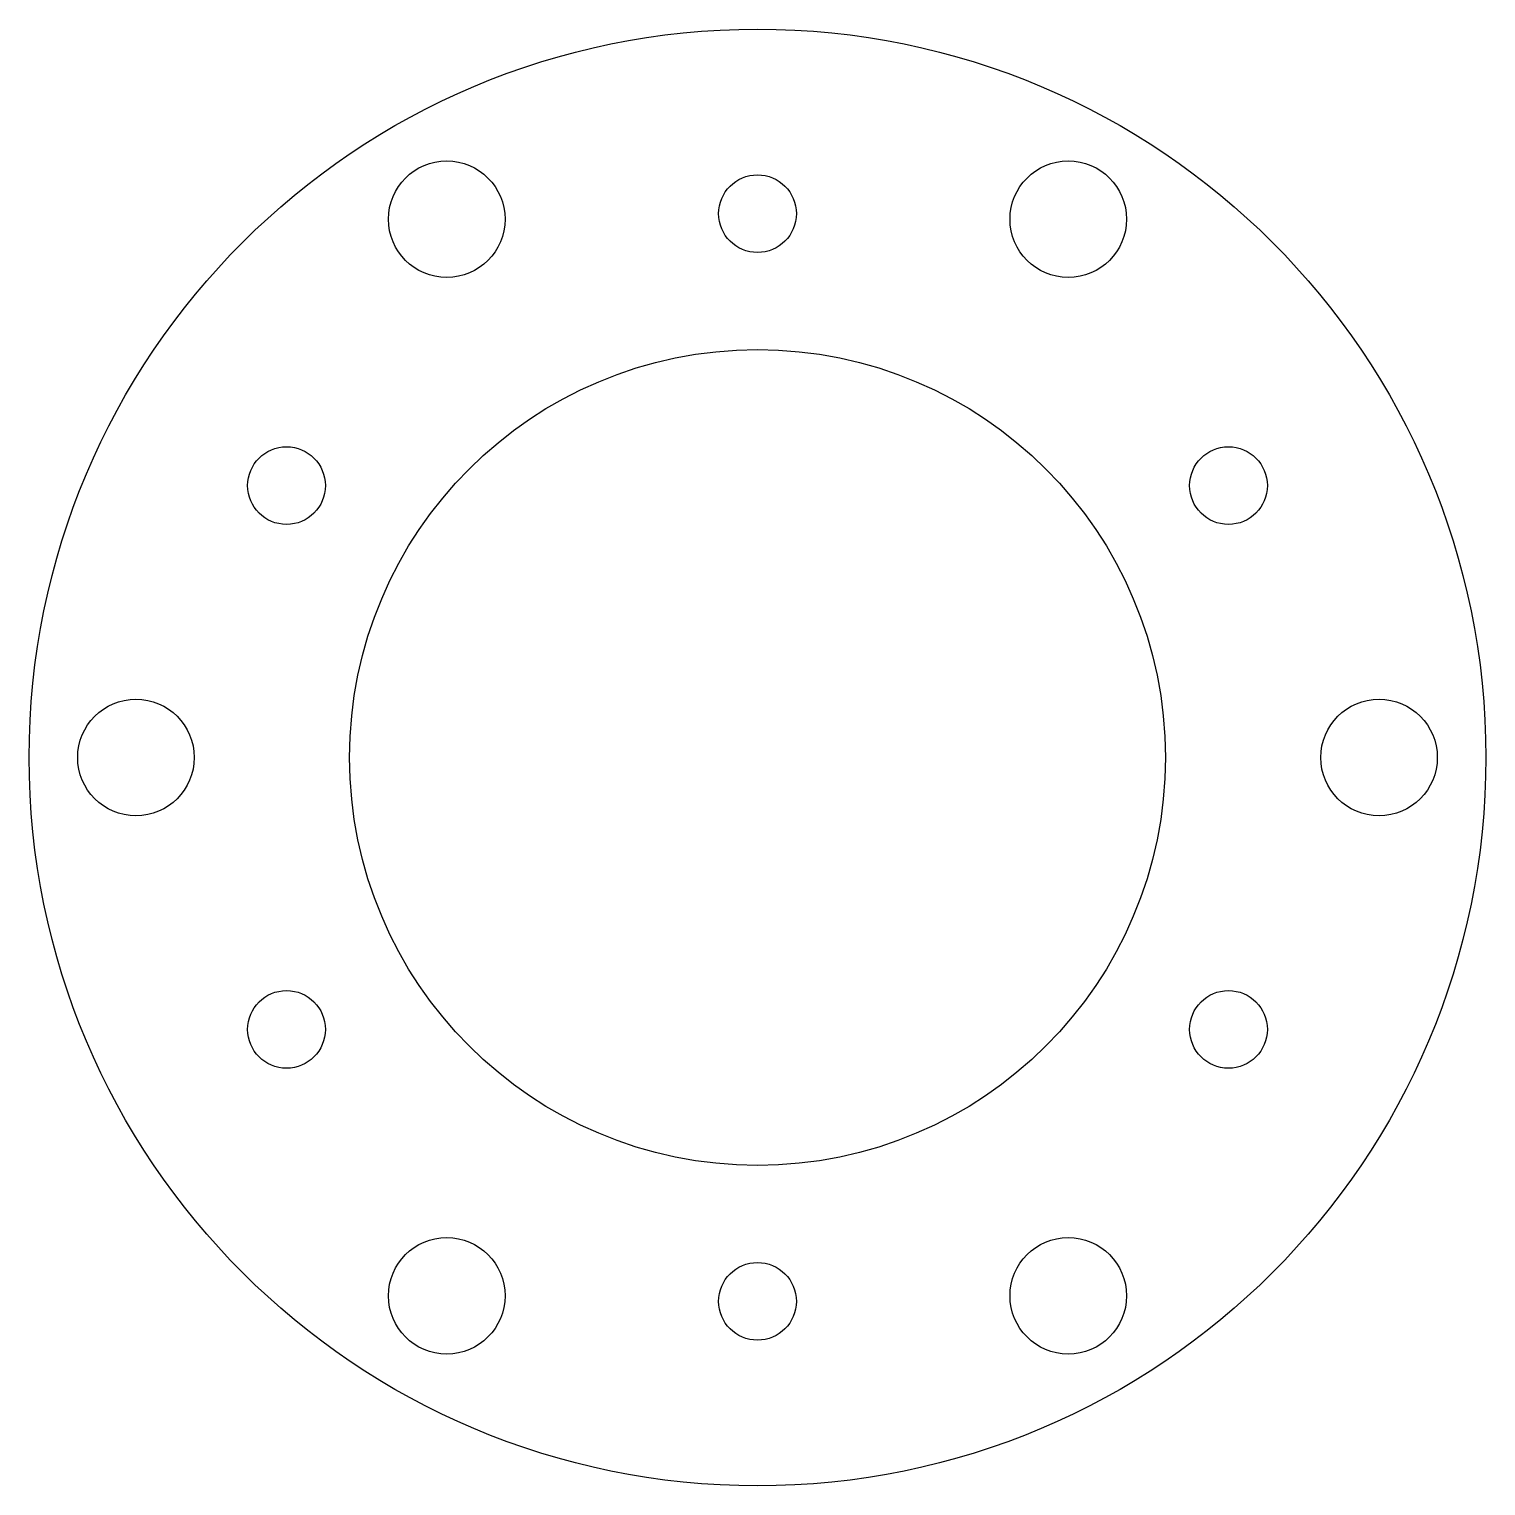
# Model space of a CAD drawing. Extents: x -37.5 to 37.5, y -37.5 to 37.5.
import ezdxf

# ---------------------------------------------------------------- set-up
doc = ezdxf.new("R2010")
doc.units = 0
doc.layers.add('VISIBLE', color=7, linetype='CONTINUOUS')

msp = doc.modelspace()

# ---------------------------------------------------------------- linework, layer by layer
at = {"layer": 'VISIBLE'}
for centre, radius in [((0, 0), 37.5), ((-16, 27.713), 3), ((16, 27.713), 3), ((0, 28), 2), ((0, 0), 21), ((-24.249, 14), 2), ((24.249, 14), 2), ((32, 0), 3), ((-32, 0), 3), ((24.249, -14), 2), ((-24.249, -14), 2), ((-16, -27.713), 3), ((16, -27.713), 3), ((0, -28), 2)]:
    msp.add_circle(centre, radius, dxfattribs=at)

doc.saveas('drawing.dxf')
